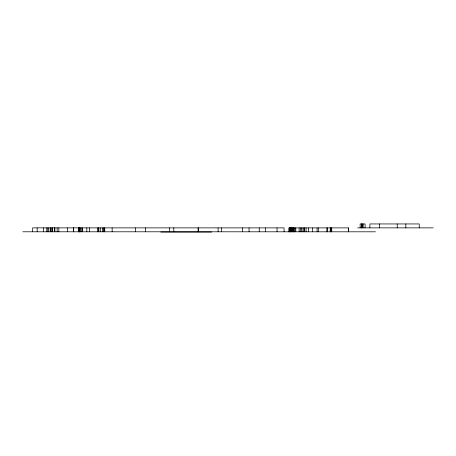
<?xml version="1.0" encoding="UTF-8"?>
<svg xmlns="http://www.w3.org/2000/svg" width="456" height="456" viewBox="0 0 456 456"><rect width="100%" height="100%" fill="white"/><g stroke="black" fill="none" stroke-linecap="round" stroke-linejoin="round"><path stroke-width="0.68" d="M357.647 227.869L433.2 227.869M22.8 231.79L375.459 231.808M160.774 232.053L211.618 232.053M419.246 227.869L419.246 223.947L369.896 223.947L369.896 227.869M405.834 223.947L405.834 227.869M397.222 223.947L397.222 227.869M379.591 223.947L379.591 227.869M365.074 227.869L365.074 223.947L360.143 223.947L360.143 227.869M363.136 223.947L363.136 227.869M362.514 223.947L362.514 227.869M361.728 223.947L361.728 227.869M361.682 223.947L361.682 227.869M348.481 231.808L348.481 227.886L288.95 227.886L288.95 231.808M348.418 227.886L348.418 231.808M331.74 227.886L331.74 231.808M331.227 227.886L331.227 231.808M330.435 227.886L330.452 231.808M330.224 227.886L330.224 231.808M327.169 227.886L327.169 231.808M327.043 227.886L327.043 231.808M318.601 227.886L318.601 231.808M317.091 227.886L317.091 231.808M312.668 227.886L312.668 231.808M308.564 227.886L308.564 231.808M306.067 227.886L306.067 231.808M304.351 227.886L304.351 231.808M304.021 227.886L304.01 231.808M302.972 227.886L302.972 231.808M301.382 227.886L301.382 231.808M300.356 227.886L300.356 231.808M299.119 227.886L299.119 231.808M295.796 227.886L295.796 231.808M294.929 227.886L294.929 231.808M293.903 227.886L293.903 231.808M293.772 227.886L293.772 231.808M293.476 227.886L293.476 231.808M293.06 227.886L293.06 231.808M292.552 227.886L292.552 231.808M292.017 227.886L292.017 231.808M291.509 227.886L291.509 231.808M291.088 227.886L291.088 231.808M290.797 227.886L290.797 231.808M290.666 227.886L290.666 231.808M290.489 227.886L290.489 231.808M290.067 227.886L290.067 231.808M289.549 227.886L289.549 231.808M289.184 227.886L289.184 231.808M284.065 231.808L284.065 227.886L32.644 227.869L32.644 231.79M277.037 227.886L277.037 231.808M265.329 227.886L265.329 231.808M259.259 227.886L259.259 231.808M249.05 227.886L249.05 231.808M242.415 227.886L242.415 231.808M221.622 227.886L221.622 231.808M218.099 227.869L218.099 231.79M198.554 227.869L198.554 231.79M198.081 227.869L198.081 231.79M173.799 227.869L173.799 231.79M169.615 227.869L169.615 231.79M145.339 227.869L145.339 231.79M135.386 227.869L135.386 231.79M112.136 227.869L112.136 231.79M104.743 227.869L104.743 231.79M104.224 227.869L104.224 231.79M103.426 227.869L103.426 231.79M102.378 227.869L102.378 231.79M100.32 227.869L100.32 231.79M98.838 227.869L98.838 231.79M98.348 227.869L98.348 231.79M97.561 227.869L97.561 231.79M89.558 227.869L89.558 231.79M86.817 227.869L86.817 231.79M82.319 227.869L82.319 231.79M81.96 227.869L81.96 231.79M80.832 227.869L80.832 231.79M79.914 227.869L79.914 231.79M79.515 227.869L79.504 231.79M79.452 227.869L79.452 231.79M78.962 227.869L78.962 231.79M78.631 227.869L78.683 231.79M78.409 227.869L78.409 231.79M73.553 227.869L73.553 231.79M73.473 227.869L73.473 231.79M67.602 227.869L67.602 231.79M58.841 227.869L58.841 231.79M57.114 227.869L57.125 231.79M54.823 227.869L54.828 231.79M54.743 227.869L54.743 231.79M54.583 227.869L54.583 231.79M52.252 227.869L52.218 231.79M52.178 227.869L52.178 231.79M50.998 227.869L50.998 231.79M50.525 227.869L50.525 231.79M48.82 227.869L48.82 231.79M47.857 227.869L47.857 231.79M46.791 227.869L46.791 231.79M43.348 227.869L43.348 231.79M37.164 227.869L37.164 231.79M79.11 231.79L79.11 227.869L79.087 231.79"/></g></svg>
